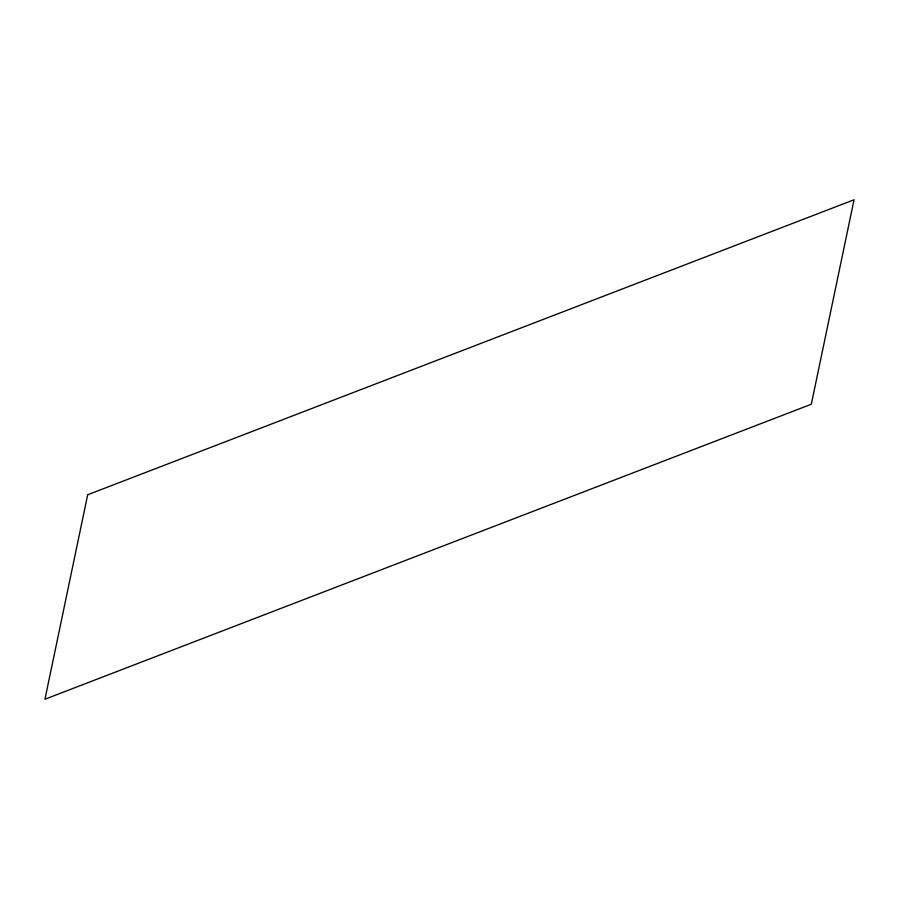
<?xml version="1.0" encoding="UTF-8"?>
<svg xmlns="http://www.w3.org/2000/svg" width="899" height="899" viewBox="0 0 899 899"><rect width="100%" height="100%" fill="white"/><g stroke="black" fill="none" stroke-linecap="round" stroke-linejoin="round"><path stroke-width="1.35" d="M87.686 494.765L44.95 699.231L811.314 404.235L854.05 199.769L87.686 494.765"/></g></svg>
